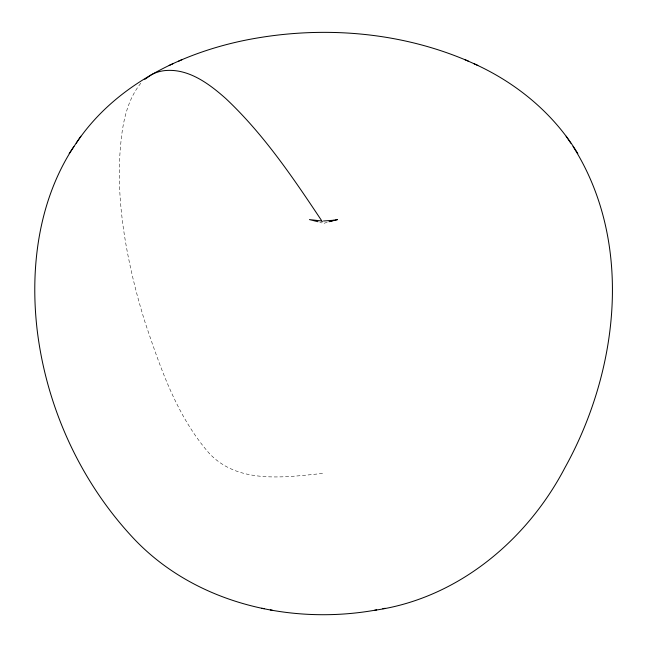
<?xml version="1.0" encoding="UTF-8"?>
<svg xmlns="http://www.w3.org/2000/svg" width="647" height="647" viewBox="0 0 647 647"><rect width="100%" height="100%" fill="white"/><g stroke="black" fill="none" stroke-linecap="round" stroke-linejoin="round"><path stroke-width="0.49" stroke-dasharray="3.23 2.43" d="M140.795 83.245C123.278 105.073 121.11 134.641 119.436 161.499C118.102 204.315 124.968 247 135.433 288.4A465.945 269.015 60 0 0 145.179 322.667C160.626 368.491 176.825 416.288 209.175 453.256C238.395 484.603 285.376 477.13 323.5 473.369M327.188 222.301L323.5 223.474L319.812 222.301"/><path stroke-width="0.97" d="M73.944 146.465C38.683 199.923 29.867 267.154 37.138 329.776C46.309 406.227 79.605 480.066 131.98 536.67C193.008 602.875 289.961 625.714 376.659 609.903M76.2 143.165C114.373 86.132 179.842 53.466 245.642 40.146C319.707 25.387 398.754 31.169 468.396 61.174M69.18 153.606L80.843 136.226M144.799 79.346L151.503 74.672A104.547 60.357 60 0 1 164.848 70.596C188.479 68.267 209.062 83.722 225.763 98.53C263.992 134.471 293.503 178.378 322.416 221.832M169.19 65.42L172.903 63.762M178.604 61.174L182.09 59.621M329.032 221.719L337.556 219.584L330.754 220.991L333.65 220.255L323.5 220.991M374.605 610.275C457.267 598.661 526.82 540.577 564.831 467.886C618.411 371.459 634.197 243.143 573.056 146.465M382.814 608.706L385.2 608.269M321.454 220.959L309.444 219.584L317.968 221.719M270.341 609.903L272.395 610.275M261.8 608.269L264.186 608.706M474.097 63.762C516.363 82.824 553.824 113.637 577.82 153.606M464.91 59.621L477.809 65.42M566.157 136.226L570.8 143.165"/></g></svg>
